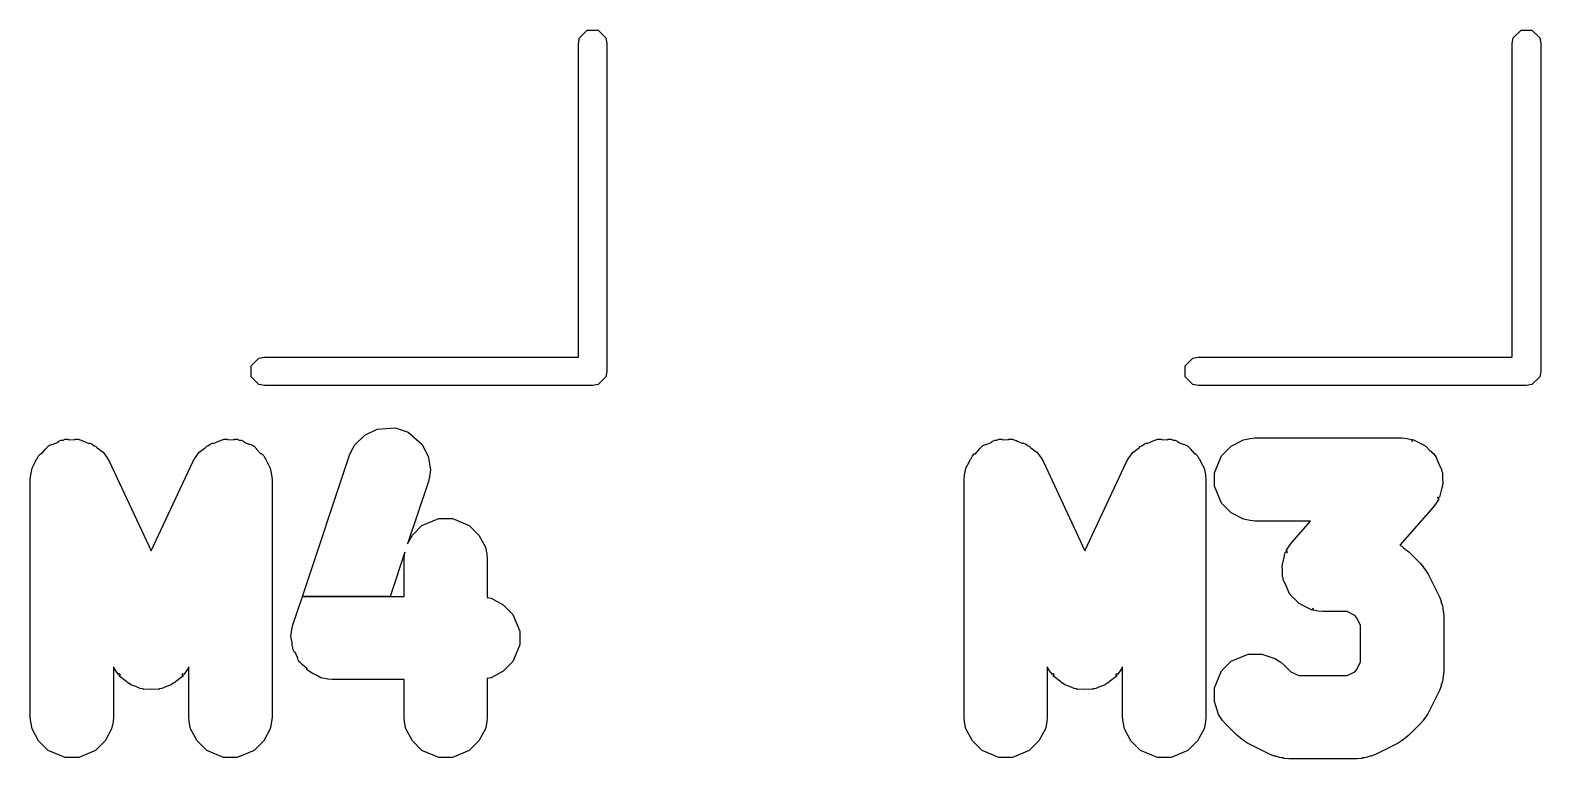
# Model space of a CAD drawing. Header units: millimetres. Extents: x 102.9 to 147, y -135 to -49.9.
# Drawn here: x 115.59 to 121.94, y -114.09 to -111.02 of the extents above; entities that cross this region are included whole.
import ezdxf

# ---------------------------------------------------------------- set-up
doc = ezdxf.new("R2010")
doc.units = ezdxf.units.MM
doc.layers.add('F.Silkscreen', color=41, linetype='CONTINUOUS', true_color=0xf2eda1)

msp = doc.modelspace()

# ---------------------------------------------------------------- linework, layer by layer
at = {"layer": 'F.Silkscreen', "linetype": 'CONTINUOUS'}
for p, q in [((117.894267, -111.08), (117.898834, -111.057039)), ((117.898834, -111.057039), (117.931306, -111.024567)), ((117.931306, -111.024567), (117.977228, -111.024567)), ((117.977228, -111.024567), (118.0097, -111.057039)), ((118.0097, -111.057039), (118.014267, -111.08)), ((121.82, -111.08), (121.824567, -111.057039)), ((121.824567, -111.057039), (121.857039, -111.024567)), ((121.857039, -111.024567), (121.902961, -111.024567)), ((121.902961, -111.024567), (121.935433, -111.057039)), ((121.935433, -111.057039), (121.94, -111.08)), ((117.894267, -112.4), (117.894267, -111.08)), ((118.014267, -111.08), (118.014267, -112.46)), ((121.82, -112.4), (121.82, -111.08)), ((121.94, -111.08), (121.94, -112.46)), ((116.518834, -112.437039), (116.551306, -112.404567)), ((116.518834, -112.482961), (116.518834, -112.437039)), ((116.551306, -112.404567), (116.574267, -112.4)), ((116.574267, -112.4), (117.894267, -112.4)), ((118.014267, -112.46), (118.0097, -112.482961)), ((120.444567, -112.437039), (120.477039, -112.404567)), ((120.444567, -112.482961), (120.444567, -112.437039)), ((120.477039, -112.404567), (120.5, -112.4)), ((120.5, -112.4), (121.82, -112.4)), ((121.94, -112.46), (121.935433, -112.482961)), ((116.551306, -112.515433), (116.518834, -112.482961)), ((116.574267, -112.52), (116.551306, -112.515433)), ((117.954267, -112.52), (116.574267, -112.52)), ((117.977228, -112.515433), (117.954267, -112.52)), ((118.0097, -112.482961), (117.977228, -112.515433)), ((120.477039, -112.515433), (120.444567, -112.482961)), ((120.5, -112.52), (120.477039, -112.515433)), ((121.88, -112.52), (120.5, -112.52)), ((121.902961, -112.515433), (121.88, -112.52)), ((121.935433, -112.482961), (121.902961, -112.515433)), ((116.996694, -112.728619), (117.048036, -112.702947)), ((117.048036, -112.702947), (117.12438, -112.69752)), ((117.12438, -112.69752), (117.124381, -112.69752)), ((117.124381, -112.69752), (117.178838, -112.715672)), ((117.178838, -112.715672), (117.236658, -112.765819)), ((115.653671, -112.786476), (115.665334, -112.774814)), ((115.665334, -112.774814), (115.666377, -112.774381)), ((115.666377, -112.774381), (115.66714, -112.773549)), ((115.66714, -112.773549), (115.682087, -112.766573)), ((115.682087, -112.766573), (115.682596, -112.767664)), ((115.682596, -112.767664), (115.708102, -112.757099)), ((115.707081, -112.75491), (115.71916, -112.749273)), ((115.708102, -112.757099), (115.707081, -112.75491)), ((115.71916, -112.749273), (115.727931, -112.748887)), ((115.727931, -112.748887), (115.736042, -112.745528)), ((115.736042, -112.745528), (115.74937, -112.745528)), ((115.74937, -112.745528), (115.74937, -112.747944)), ((115.74937, -112.747944), (115.776951, -112.746731)), ((115.776951, -112.746731), (115.776951, -112.745528)), ((115.776951, -112.745528), (115.793444, -112.745528)), ((115.793444, -112.745528), (115.794488, -112.74596)), ((115.794488, -112.74596), (115.795622, -112.745911)), ((115.795622, -112.745911), (115.795623, -112.745911)), ((115.795623, -112.745911), (115.811125, -112.751548)), ((115.811125, -112.751548), (115.810713, -112.75268)), ((115.810713, -112.75268), (115.836218, -112.763245)), ((115.836218, -112.763245), (115.837045, -112.760974)), ((115.837045, -112.760974), (115.849573, -112.76553)), ((115.849573, -112.76553), (115.859251, -112.772785)), ((115.859251, -112.772785), (115.864155, -112.774817)), ((115.864155, -112.774817), (115.870728, -112.78139)), ((116.32543, -112.781383), (116.332001, -112.774814)), ((116.332001, -112.774814), (116.3369, -112.772784)), ((116.3369, -112.772784), (116.346577, -112.76553)), ((116.346577, -112.76553), (116.359104, -112.760974)), ((116.359104, -112.760974), (116.35993, -112.763246)), ((116.35993, -112.763246), (116.385438, -112.75268)), ((116.385027, -112.751548), (116.400529, -112.745911)), ((116.385438, -112.75268), (116.385027, -112.751548)), ((116.400529, -112.745911), (116.401662, -112.74596)), ((116.401662, -112.74596), (116.402708, -112.745528)), ((116.402708, -112.745528), (116.419201, -112.745528)), ((116.419201, -112.745528), (116.419201, -112.746731)), ((116.419201, -112.746731), (116.446782, -112.747944)), ((116.446782, -112.747944), (116.446782, -112.745528)), ((116.446782, -112.745528), (116.46011, -112.745528)), ((116.46011, -112.745528), (116.46822, -112.748887)), ((116.46822, -112.748887), (116.476992, -112.749273)), ((116.476992, -112.749273), (116.489071, -112.75491)), ((116.489071, -112.75491), (116.488048, -112.7571)), ((116.488048, -112.7571), (116.513552, -112.767664)), ((116.513552, -112.767664), (116.514062, -112.766572)), ((116.514062, -112.766572), (116.52901, -112.773548)), ((116.52901, -112.773548), (116.529775, -112.774383)), ((116.529775, -112.774383), (116.530821, -112.774817)), ((116.530821, -112.774817), (116.542483, -112.786479)), ((116.940049, -112.793959), (116.954541, -112.768537)), ((116.954541, -112.768537), (116.996694, -112.728619)), ((117.236658, -112.765819), (117.236659, -112.76582)), ((117.236659, -112.76582), (117.26233, -112.817163)), ((119.579404, -112.786476), (119.591067, -112.774814)), ((119.591067, -112.774814), (119.59211, -112.774381)), ((119.59211, -112.774381), (119.592873, -112.773549)), ((119.592873, -112.773549), (119.60782, -112.766573)), ((119.60782, -112.766573), (119.608329, -112.767664)), ((119.608329, -112.767664), (119.633835, -112.757099)), ((119.632814, -112.75491), (119.644893, -112.749273)), ((119.633835, -112.757099), (119.632814, -112.75491)), ((119.644893, -112.749273), (119.653664, -112.748887)), ((119.653664, -112.748887), (119.661775, -112.745528)), ((119.661775, -112.745528), (119.675103, -112.745528)), ((119.675103, -112.745528), (119.675103, -112.747944)), ((119.675103, -112.747944), (119.702684, -112.746731)), ((119.702684, -112.746731), (119.702684, -112.745528)), ((119.702684, -112.745528), (119.719177, -112.745528)), ((119.719177, -112.745528), (119.720221, -112.74596)), ((119.720221, -112.74596), (119.721355, -112.745911)), ((119.721355, -112.745911), (119.721356, -112.745911)), ((119.721356, -112.745911), (119.736858, -112.751548)), ((119.736858, -112.751548), (119.736446, -112.75268)), ((119.736446, -112.75268), (119.761951, -112.763245)), ((119.761951, -112.763245), (119.762778, -112.760974)), ((119.762778, -112.760974), (119.775306, -112.76553)), ((119.775306, -112.76553), (119.784984, -112.772785)), ((119.784984, -112.772785), (119.789888, -112.774817)), ((119.789888, -112.774817), (119.796461, -112.78139)), ((120.251163, -112.781383), (120.257734, -112.774814)), ((120.257734, -112.774814), (120.262633, -112.772784)), ((120.262633, -112.772784), (120.27231, -112.76553)), ((120.27231, -112.76553), (120.284837, -112.760974)), ((120.284837, -112.760974), (120.285663, -112.763246)), ((120.285663, -112.763246), (120.311171, -112.75268)), ((120.31076, -112.751548), (120.326262, -112.745911)), ((120.311171, -112.75268), (120.31076, -112.751548)), ((120.326262, -112.745911), (120.327395, -112.74596)), ((120.327395, -112.74596), (120.328441, -112.745528)), ((120.328441, -112.745528), (120.344934, -112.745528)), ((120.344934, -112.745528), (120.344934, -112.746731)), ((120.344934, -112.746731), (120.372515, -112.747944)), ((120.372515, -112.747944), (120.372515, -112.745528)), ((120.372515, -112.745528), (120.385843, -112.745528)), ((120.385843, -112.745528), (120.393953, -112.748887)), ((120.393953, -112.748887), (120.402725, -112.749273)), ((120.402725, -112.749273), (120.414804, -112.75491)), ((120.414804, -112.75491), (120.413781, -112.7571)), ((120.413781, -112.7571), (120.439285, -112.767664)), ((120.439285, -112.767664), (120.439795, -112.766572)), ((120.439795, -112.766572), (120.454743, -112.773548)), ((120.454743, -112.773548), (120.455508, -112.774383)), ((120.455508, -112.774383), (120.456554, -112.774817)), ((120.456554, -112.774817), (120.468216, -112.786479)), ((120.598093, -112.815407), (120.638683, -112.774817)), ((120.638683, -112.774817), (120.689885, -112.747449)), ((120.689885, -112.747449), (120.718586, -112.74174)), ((120.718586, -112.74174), (120.738095, -112.739819)), ((120.738095, -112.739819), (121.357142, -112.739819)), ((121.357142, -112.739819), (121.376649, -112.74174)), ((121.376649, -112.74174), (121.397565, -112.7459)), ((121.397565, -112.7459), (121.396468, -112.75141)), ((121.396468, -112.75141), (121.400712, -112.752846)), ((121.400712, -112.752846), (121.401923, -112.746767)), ((121.401923, -112.746767), (121.405373, -112.747454)), ((121.405373, -112.747454), (121.440856, -112.766424)), ((121.440856, -112.766424), (121.447013, -112.768507)), ((121.447013, -112.768507), (121.448235, -112.769576)), ((121.448235, -112.769576), (121.447762, -112.770116)), ((121.447762, -112.770116), (121.456554, -112.774817)), ((121.456554, -112.774817), (121.472858, -112.791121)), ((115.597373, -112.866609), (115.612274, -112.838729)), ((115.612274, -112.838729), (115.615454, -112.829987)), ((115.615454, -112.829987), (115.61904, -112.82607)), ((115.61904, -112.82607), (115.624738, -112.815411)), ((115.624738, -112.815411), (115.634162, -112.805986)), ((115.634162, -112.805986), (115.63587, -112.807693)), ((115.63587, -112.807693), (115.654522, -112.787327)), ((115.654522, -112.787327), (115.653671, -112.786476)), ((115.870728, -112.78139), (115.896023, -112.800354)), ((115.896023, -112.800354), (115.913334, -112.823949)), ((115.913334, -112.823949), (115.923325, -112.840815)), ((115.923325, -112.840815), (116.098075, -113.21528)), ((116.098075, -113.21528), (116.272827, -112.840813)), ((116.272827, -112.840813), (116.282819, -112.823946)), ((116.282819, -112.823946), (116.30013, -112.800352)), ((116.30013, -112.800352), (116.32543, -112.781383)), ((116.542483, -112.786479), (116.541631, -112.78733)), ((116.541631, -112.78733), (116.560276, -112.807691)), ((116.560276, -112.807691), (116.561986, -112.805982)), ((116.561986, -112.805982), (116.571411, -112.815407)), ((116.571411, -112.815407), (116.577114, -112.826077)), ((116.577114, -112.826077), (116.5807, -112.829993)), ((116.5807, -112.829993), (116.5807, -112.829994)), ((116.5807, -112.829994), (116.583874, -112.838725)), ((116.583874, -112.838725), (116.598779, -112.866609)), ((116.733849, -113.406485), (116.932057, -112.81186)), ((116.932057, -112.81186), (116.940049, -112.793959)), ((117.26233, -112.817163), (117.272102, -112.874391)), ((119.523106, -112.866609), (119.538007, -112.838729)), ((119.538007, -112.838729), (119.541187, -112.829987)), ((119.541187, -112.829987), (119.544773, -112.82607)), ((119.544773, -112.82607), (119.550471, -112.815411)), ((119.550471, -112.815411), (119.559895, -112.805986)), ((119.559895, -112.805986), (119.561603, -112.807693)), ((119.561603, -112.807693), (119.580255, -112.787327)), ((119.580255, -112.787327), (119.579404, -112.786476)), ((119.796461, -112.78139), (119.821756, -112.800354)), ((119.821756, -112.800354), (119.839067, -112.823949)), ((119.839067, -112.823949), (119.849058, -112.840815)), ((119.849058, -112.840815), (120.023808, -113.21528)), ((120.023808, -113.21528), (120.19856, -112.840813)), ((120.19856, -112.840813), (120.208552, -112.823946)), ((120.208552, -112.823946), (120.225863, -112.800352)), ((120.225863, -112.800352), (120.251163, -112.781383)), ((120.468216, -112.786479), (120.467364, -112.78733)), ((120.467364, -112.78733), (120.486009, -112.807691)), ((120.486009, -112.807691), (120.487719, -112.805982)), ((120.487719, -112.805982), (120.497144, -112.815407)), ((120.497144, -112.815407), (120.502847, -112.826077)), ((120.502847, -112.826077), (120.506433, -112.829993)), ((120.506433, -112.829993), (120.506433, -112.829994)), ((120.506433, -112.829994), (120.509607, -112.838725)), ((120.509607, -112.838725), (120.524512, -112.866609)), ((120.568804, -112.886118), (120.598093, -112.815407)), ((121.472858, -112.791121), (121.490222, -112.806315)), ((121.490222, -112.806315), (121.494272, -112.814506)), ((121.494272, -112.814506), (121.495258, -112.813521)), ((121.495258, -112.813521), (121.497144, -112.815407)), ((121.497144, -112.815407), (121.509656, -112.845615)), ((115.589743, -112.914819), (115.591664, -112.89531)), ((115.591664, -112.89531), (115.597373, -112.866609)), ((116.598779, -112.866609), (116.604488, -112.89531)), ((116.604488, -112.89531), (116.606409, -112.914819)), ((117.268442, -112.903425), (117.264095, -112.922541)), ((117.272102, -112.874391), (117.268442, -112.903425)), ((119.515476, -112.914819), (119.517397, -112.89531)), ((119.517397, -112.89531), (119.523106, -112.866609)), ((120.524512, -112.866609), (120.530221, -112.89531)), ((120.530221, -112.89531), (120.532142, -112.914819)), ((120.568804, -112.94352), (120.568804, -112.886118)), ((121.509656, -112.845615), (121.524149, -112.874922)), ((121.524326, -112.877593), (121.52294, -112.877685)), ((121.52294, -112.877685), (121.526433, -112.886118)), ((121.524149, -112.874922), (121.524149, -112.874933)), ((121.524149, -112.874933), (121.524326, -112.877593)), ((121.526433, -112.886118), (121.526433, -112.909188)), ((115.589743, -113.914819), (115.589743, -112.914819)), ((116.606409, -112.914819), (116.606409, -113.914819)), ((117.264095, -112.922541), (117.176312, -113.185889)), ((119.515476, -113.914819), (119.515476, -112.914819)), ((120.532142, -112.914819), (120.532142, -113.914819)), ((120.598093, -113.014231), (120.568804, -112.94352)), ((121.523947, -112.94952), (121.514845, -112.988755)), ((121.526433, -112.94352), (121.523947, -112.94952)), ((121.527967, -112.932195), (121.525716, -112.941897)), ((121.525716, -112.941897), (121.526433, -112.941897)), ((121.526433, -112.909188), (121.527967, -112.932195)), ((121.526433, -112.941897), (121.526433, -112.94352)), ((120.638683, -113.054821), (120.598093, -113.014231)), ((121.488842, -113.030058), (121.347561, -113.19152)), ((121.500244, -113.014109), (121.488842, -113.030058)), ((121.510888, -112.995625), (121.500244, -113.014109)), ((121.507715, -112.988709), (121.506013, -112.992818)), ((121.506013, -112.992818), (121.510888, -112.995625)), ((121.513089, -112.991804), (121.507715, -112.988709)), ((121.514845, -112.988755), (121.513089, -112.991804)), ((117.236759, -113.10815), (117.30747, -113.078861)), ((117.30747, -113.078861), (117.364872, -113.078861)), ((117.364872, -113.078861), (117.435583, -113.10815)), ((120.689885, -113.082189), (120.638683, -113.054821)), ((120.718586, -113.087898), (120.689885, -113.082189)), ((120.738095, -113.089819), (120.718586, -113.087898)), ((120.971482, -113.089819), (120.738095, -113.089819)), ((120.892108, -113.180532), (120.971482, -113.089819)), ((117.176312, -113.185889), (117.196169, -113.14874)), ((117.196169, -113.14874), (117.236759, -113.10815)), ((117.435583, -113.10815), (117.476173, -113.14874)), ((117.476173, -113.14874), (117.503541, -113.199942)), ((117.164617, -113.220973), (117.10278, -113.406485)), ((117.163092, -113.228643), (117.164617, -113.220973)), ((117.503541, -113.199942), (117.50925, -113.228643)), ((120.857001, -113.261071), (120.866099, -113.221847)), ((120.866099, -113.221847), (120.867855, -113.218797)), ((120.867855, -113.218797), (120.873226, -113.221889)), ((120.870065, -113.214958), (120.88071, -113.196475)), ((120.874934, -113.217762), (120.870065, -113.214958)), ((120.873226, -113.221889), (120.874934, -113.217762)), ((120.88071, -113.196475), (120.892108, -113.180532)), ((121.347561, -113.19152), (121.356757, -113.197309)), ((121.356757, -113.197309), (121.363455, -113.202507)), ((121.363455, -113.202507), (121.370493, -113.20721)), ((121.370493, -113.20721), (121.385648, -113.219646)), ((121.385648, -113.219646), (121.433267, -113.267265)), ((117.161171, -113.248152), (117.163092, -113.228643)), ((117.161171, -113.406485), (117.161171, -113.248152)), ((117.50925, -113.228643), (117.511171, -113.248152)), ((117.511171, -113.248152), (117.511171, -113.410919)), ((120.852984, -113.278395), (120.855234, -113.268692)), ((120.854518, -113.3014), (120.852984, -113.278395)), ((120.854518, -113.26707), (120.857001, -113.261071)), ((120.854518, -113.268692), (120.854518, -113.26707)), ((120.855234, -113.268692), (120.854518, -113.268692)), ((121.433267, -113.267265), (121.445706, -113.282423)), ((121.445706, -113.282423), (121.450409, -113.289462)), ((120.854518, -113.324472), (120.854518, -113.3014)), ((120.858024, -113.332937), (120.854518, -113.324472)), ((120.856626, -113.333031), (120.858024, -113.332937)), ((120.856804, -113.335692), (120.856626, -113.333031)), ((120.871321, -113.365039), (120.856804, -113.335692)), ((121.450409, -113.289462), (121.455602, -113.296153)), ((121.455602, -113.296153), (121.466048, -113.312747)), ((121.466048, -113.312747), (121.513667, -113.407985)), ((116.693962, -113.526145), (116.733849, -113.406485)), ((116.733849, -113.406485), (117.10278, -113.406485)), ((117.10278, -113.406485), (116.733849, -113.406485)), ((117.10278, -113.406485), (117.161171, -113.406485)), ((117.511171, -113.410919), (117.527238, -113.414115)), ((117.527238, -113.414115), (117.57844, -113.441483)), ((120.883807, -113.395183), (120.871321, -113.365039)), ((120.885692, -113.397068), (120.883807, -113.395183)), ((120.886677, -113.396082), (120.885692, -113.397068)), ((120.89073, -113.404275), (120.886677, -113.396082)), ((120.908084, -113.41946), (120.89073, -113.404275)), ((121.513667, -113.407985), (121.520674, -113.426297)), ((117.57844, -113.441483), (117.61903, -113.482073)), ((120.924397, -113.435773), (120.908084, -113.41946)), ((120.933183, -113.440469), (120.924397, -113.435773)), ((120.932711, -113.441009), (120.933183, -113.440469)), ((120.933934, -113.442079), (120.932711, -113.441009)), ((120.933942, -113.442087), (120.933934, -113.442079)), ((120.940111, -113.444172), (120.933942, -113.442087)), ((120.9756, -113.463141), (120.940111, -113.444172)), ((120.979049, -113.463827), (120.9756, -113.463141)), ((120.980259, -113.457742), (120.979049, -113.463827)), ((120.984478, -113.459168), (120.980259, -113.457742)), ((120.983381, -113.464688), (120.984478, -113.459168)), ((121.004298, -113.468849), (120.983381, -113.464688)), ((121.023809, -113.470771), (121.004298, -113.468849)), ((121.125354, -113.470771), (121.023809, -113.470771)), ((121.15824, -113.487214), (121.125354, -113.470771)), ((121.521666, -113.42992), (121.520362, -113.430276)), ((121.520362, -113.430276), (121.524512, -113.43804)), ((121.520674, -113.426297), (121.521666, -113.42992)), ((121.524512, -113.43804), (121.526164, -113.446348)), ((121.526164, -113.446348), (121.528401, -113.454515)), ((121.528401, -113.454515), (121.528161, -113.463316)), ((121.528161, -113.463316), (121.529487, -113.463053)), ((121.529487, -113.463053), (121.53022, -113.466738)), ((121.53022, -113.466738), (121.532142, -113.486247)), ((116.689615, -113.545261), (116.693962, -113.526145)), ((117.61903, -113.482073), (117.648319, -113.552784)), ((121.165699, -113.494673), (121.15824, -113.487214)), ((121.182142, -113.527559), (121.165699, -113.494673)), ((121.182142, -113.68303), (121.182142, -113.527559)), ((121.532142, -113.486247), (121.532142, -113.724342)), ((116.685955, -113.574294), (116.689615, -113.545261)), ((116.69069, -113.602023), (116.685955, -113.574294)), ((116.69069, -113.610186), (116.69069, -113.602023)), ((117.648319, -113.552784), (117.648319, -113.610186)), ((116.693061, -113.61591), (116.69069, -113.610186)), ((116.695727, -113.631522), (116.693061, -113.61591)), ((116.701247, -113.642562), (116.695727, -113.631522)), ((116.70361, -113.64138), (116.701247, -113.642562)), ((116.7142, -113.666946), (116.70361, -113.64138)), ((116.713591, -113.667251), (116.7142, -113.666946)), ((116.717878, -113.675826), (116.713591, -113.667251)), ((117.648319, -113.610186), (117.61903, -113.680897)), ((120.638684, -113.679577), (120.709394, -113.650289)), ((120.709394, -113.650289), (120.766797, -113.650289)), ((120.766797, -113.650289), (120.822356, -113.667143)), ((120.822356, -113.667143), (120.846688, -113.683402)), ((115.949486, -113.719977), (115.939743, -113.703529)), ((115.939743, -113.703529), (115.939743, -113.914819)), ((115.96092, -113.735561), (115.949486, -113.719977)), ((115.965509, -113.732193), (115.96092, -113.735561)), ((115.969075, -113.736087), (115.965509, -113.732193)), ((116.230642, -113.732192), (116.227085, -113.736075)), ((116.235232, -113.73556), (116.230642, -113.732192)), ((116.246666, -113.719976), (116.235232, -113.73556)), ((116.256409, -113.703529), (116.246666, -113.719976)), ((116.256409, -113.914819), (116.256409, -113.703529)), ((116.719979, -113.680897), (116.717878, -113.675826)), ((116.720849, -113.681767), (116.719979, -113.680897)), ((116.721398, -113.682865), (116.720849, -113.681767)), ((116.721399, -113.682868), (116.721398, -113.682865)), ((116.725549, -113.686467), (116.721399, -113.682868)), ((116.732323, -113.693241), (116.725549, -113.686467)), ((116.732804, -113.692759), (116.732323, -113.693241)), ((116.753709, -113.710888), (116.732804, -113.692759)), ((116.75184, -113.712758), (116.753709, -113.710888)), ((116.760569, -113.721487), (116.75184, -113.712758)), ((116.774543, -113.728956), (116.760569, -113.721487)), ((116.779221, -113.733013), (116.774543, -113.728956)), ((116.786955, -113.735591), (116.779221, -113.733013)), ((117.57844, -113.721487), (117.527238, -113.748855)), ((117.61903, -113.680897), (117.57844, -113.721487)), ((119.875219, -113.719977), (119.865476, -113.703529)), ((119.865476, -113.703529), (119.865476, -113.914819)), ((119.886653, -113.735561), (119.875219, -113.719977)), ((119.891242, -113.732193), (119.886653, -113.735561)), ((119.894808, -113.736087), (119.891242, -113.732193)), ((120.156375, -113.732192), (120.152818, -113.736075)), ((120.160965, -113.73556), (120.156375, -113.732192)), ((120.172399, -113.719976), (120.160965, -113.73556)), ((120.182142, -113.703529), (120.172399, -113.719976)), ((120.182142, -113.914819), (120.182142, -113.703529)), ((120.568804, -113.790878), (120.598093, -113.720167)), ((120.598093, -113.720167), (120.598094, -113.720166)), ((120.598094, -113.720166), (120.638684, -113.679577)), ((120.846688, -113.683402), (120.861841, -113.695838)), ((120.861841, -113.695838), (120.889378, -113.723376)), ((120.889378, -113.723376), (120.922264, -113.739819)), ((121.125355, -113.739819), (121.158237, -113.723377)), ((121.158237, -113.723377), (121.165699, -113.715915)), ((121.165699, -113.715915), (121.182142, -113.68303)), ((121.532142, -113.724342), (121.530219, -113.743856)), ((115.964025, -113.739794), (115.969075, -113.736087)), ((115.966797, -113.743572), (115.964025, -113.739794)), ((115.99594, -113.765419), (115.966797, -113.743572)), ((116.000482, -113.770378), (115.99594, -113.765419)), ((116.002368, -113.771258), (116.000482, -113.770378)), ((116.00272, -113.770502), (116.002368, -113.771258)), ((116.013248, -113.778394), (116.00272, -113.770502)), ((116.033226, -113.785659), (116.013248, -113.778394)), ((116.052493, -113.79465), (116.033226, -113.785659)), ((116.052498, -113.794652), (116.052493, -113.79465)), ((116.064491, -113.795178), (116.052498, -113.794652)), ((116.063897, -113.796812), (116.064491, -113.795178)), ((116.14366, -113.79465), (116.13166, -113.795177)), ((116.13166, -113.795177), (116.132255, -113.796812)), ((116.162926, -113.785658), (116.14366, -113.79465)), ((116.182902, -113.778395), (116.162926, -113.785658)), ((116.193413, -113.770513), (116.182902, -113.778395)), ((116.193765, -113.771266), (116.193413, -113.770513)), ((116.195652, -113.770386), (116.193765, -113.771266)), ((116.195682, -113.770372), (116.195652, -113.770386)), ((116.200236, -113.765397), (116.195682, -113.770372)), ((116.229365, -113.743558), (116.200236, -113.765397)), ((116.227085, -113.736075), (116.232136, -113.73978)), ((116.232136, -113.73978), (116.229365, -113.743558)), ((116.811771, -113.748855), (116.786955, -113.735591)), ((116.840472, -113.754564), (116.811771, -113.748855)), ((116.859981, -113.756485), (116.840472, -113.754564)), ((117.161171, -113.756485), (116.859981, -113.756485)), ((117.161171, -113.914819), (117.161171, -113.756485)), ((117.527238, -113.748855), (117.511171, -113.75205)), ((117.511171, -113.75205), (117.511171, -113.914819)), ((119.889758, -113.739794), (119.894808, -113.736087)), ((119.89253, -113.743572), (119.889758, -113.739794)), ((119.921673, -113.765419), (119.89253, -113.743572)), ((119.926215, -113.770378), (119.921673, -113.765419)), ((119.928101, -113.771258), (119.926215, -113.770378)), ((119.928453, -113.770502), (119.928101, -113.771258)), ((119.938981, -113.778394), (119.928453, -113.770502)), ((119.958959, -113.785659), (119.938981, -113.778394)), ((119.978226, -113.79465), (119.958959, -113.785659)), ((119.978231, -113.794652), (119.978226, -113.79465)), ((119.990224, -113.795178), (119.978231, -113.794652)), ((119.98963, -113.796812), (119.990224, -113.795178)), ((120.069393, -113.79465), (120.057393, -113.795177)), ((120.057393, -113.795177), (120.057988, -113.796812)), ((120.088659, -113.785658), (120.069393, -113.79465)), ((120.108635, -113.778395), (120.088659, -113.785658)), ((120.119146, -113.770513), (120.108635, -113.778395)), ((120.119498, -113.771266), (120.119146, -113.770513)), ((120.121385, -113.770386), (120.119498, -113.771266)), ((120.121415, -113.770372), (120.121385, -113.770386)), ((120.125969, -113.765397), (120.121415, -113.770372)), ((120.155098, -113.743558), (120.125969, -113.765397)), ((120.152818, -113.736075), (120.157869, -113.73978)), ((120.157869, -113.73978), (120.155098, -113.743558)), ((120.568804, -113.848281), (120.568804, -113.790878)), ((120.922264, -113.739819), (121.125355, -113.739819)), ((121.520676, -113.784285), (121.513667, -113.802604)), ((121.524512, -113.772547), (121.520364, -113.780304)), ((121.520364, -113.780304), (121.521668, -113.780661)), ((121.521668, -113.780661), (121.520676, -113.784285)), ((121.526161, -113.764252), (121.524512, -113.772547)), ((121.528401, -113.756076), (121.526161, -113.764252)), ((121.529486, -113.74754), (121.528162, -113.747276)), ((121.528162, -113.747276), (121.528401, -113.756076)), ((121.530219, -113.743856), (121.529486, -113.74754)), ((116.067191, -113.79801), (116.063897, -113.796812)), ((116.067197, -113.798012), (116.067191, -113.79801)), ((116.098083, -113.796653), (116.067197, -113.798012)), ((116.128961, -113.79801), (116.098083, -113.796653)), ((116.132255, -113.796812), (116.128961, -113.79801)), ((119.992924, -113.79801), (119.98963, -113.796812)), ((119.99293, -113.798012), (119.992924, -113.79801)), ((120.023816, -113.796653), (119.99293, -113.798012)), ((120.054694, -113.79801), (120.023816, -113.796653)), ((120.057988, -113.796812), (120.054694, -113.79801)), ((120.585656, -113.903837), (120.568804, -113.848281)), ((121.513667, -113.802604), (121.466048, -113.897842)), ((115.591664, -113.934328), (115.589743, -113.914819)), ((115.939743, -113.914819), (115.937822, -113.934328)), ((116.25833, -113.934328), (116.256409, -113.914819)), ((116.606409, -113.914819), (116.604488, -113.934328)), ((117.163092, -113.934328), (117.161171, -113.914819)), ((117.511171, -113.914819), (117.50925, -113.934328)), ((119.517397, -113.934328), (119.515476, -113.914819)), ((119.865476, -113.914819), (119.863555, -113.934328)), ((120.184063, -113.934328), (120.182142, -113.914819)), ((120.532142, -113.914819), (120.530221, -113.934328)), ((120.601913, -113.928168), (120.585656, -113.903837)), ((121.45041, -113.921123), (121.445707, -113.928164)), ((121.4556, -113.914438), (121.45041, -113.921123)), ((121.466048, -113.897842), (121.4556, -113.914438)), ((115.597373, -113.963029), (115.591664, -113.934328)), ((115.624741, -114.014231), (115.597373, -113.963029)), ((115.932113, -113.963029), (115.904745, -114.014231)), ((115.937822, -113.934328), (115.932113, -113.963029)), ((116.264039, -113.963029), (116.25833, -113.934328)), ((116.291407, -114.014231), (116.264039, -113.963029)), ((116.598779, -113.963029), (116.571411, -114.014231)), ((116.604488, -113.934328), (116.598779, -113.963029)), ((117.168801, -113.963029), (117.163092, -113.934328)), ((117.196169, -114.014231), (117.168801, -113.963029)), ((117.503541, -113.963029), (117.476173, -114.014231)), ((117.50925, -113.934328), (117.503541, -113.963029)), ((119.523106, -113.963029), (119.517397, -113.934328)), ((119.550474, -114.014231), (119.523106, -113.963029)), ((119.857846, -113.963029), (119.830478, -114.014231)), ((119.863555, -113.934328), (119.857846, -113.963029)), ((120.189772, -113.963029), (120.184063, -113.934328)), ((120.21714, -114.014231), (120.189772, -113.963029)), ((120.524512, -113.963029), (120.497144, -114.014231)), ((120.530221, -113.934328), (120.524512, -113.963029)), ((120.61435, -113.943322), (120.601913, -113.928168)), ((120.661969, -113.990942), (120.61435, -113.943322)), ((121.433267, -113.943323), (121.385649, -113.990942)), ((121.445707, -113.928164), (121.433267, -113.943323)), ((115.665331, -114.054821), (115.624741, -114.014231)), ((115.904745, -114.014231), (115.864155, -114.054821)), ((116.331997, -114.054821), (116.291407, -114.014231)), ((116.571411, -114.014231), (116.530821, -114.054821)), ((117.236759, -114.054821), (117.196169, -114.014231)), ((117.476173, -114.014231), (117.435583, -114.054821)), ((119.591064, -114.054821), (119.550474, -114.014231)), ((119.830478, -114.014231), (119.789888, -114.054821)), ((120.25773, -114.054821), (120.21714, -114.014231)), ((120.497144, -114.014231), (120.456554, -114.054821)), ((120.677124, -114.003379), (120.661969, -113.990942)), ((120.684159, -114.008079), (120.677124, -114.003379)), ((120.690861, -114.013281), (120.684159, -114.008079)), ((120.707452, -114.023725), (120.690861, -114.013281)), ((120.80269, -114.071344), (120.707452, -114.023725)), ((121.340166, -114.023725), (121.244928, -114.071344)), ((121.356761, -114.013278), (121.340166, -114.023725)), ((121.36345, -114.008085), (121.356761, -114.013278)), ((121.370492, -114.003381), (121.36345, -114.008085)), ((121.385649, -113.990942), (121.370492, -114.003381)), ((115.736042, -114.08411), (115.665331, -114.054821)), ((115.793444, -114.08411), (115.736042, -114.08411)), ((115.864155, -114.054821), (115.793444, -114.08411)), ((116.402708, -114.08411), (116.331997, -114.054821)), ((116.46011, -114.08411), (116.402708, -114.08411)), ((116.530821, -114.054821), (116.46011, -114.08411)), ((117.30747, -114.08411), (117.236759, -114.054821)), ((117.364872, -114.08411), (117.30747, -114.08411)), ((117.435583, -114.054821), (117.364872, -114.08411)), ((119.661775, -114.08411), (119.591064, -114.054821)), ((119.719177, -114.08411), (119.661775, -114.08411)), ((119.789888, -114.054821), (119.719177, -114.08411)), ((120.328441, -114.08411), (120.25773, -114.054821)), ((120.385843, -114.08411), (120.328441, -114.08411)), ((120.456554, -114.054821), (120.385843, -114.08411)), ((120.821002, -114.078351), (120.80269, -114.071344)), ((120.824625, -114.079343), (120.821002, -114.078351)), ((120.824981, -114.078039), (120.824625, -114.079343)), ((120.832745, -114.082189), (120.824981, -114.078039)), ((120.841053, -114.083841), (120.832745, -114.082189)), ((120.84922, -114.086078), (120.841053, -114.083841)), ((120.858021, -114.085838), (120.84922, -114.086078)), ((120.857758, -114.087164), (120.858021, -114.085838)), ((120.861443, -114.087897), (120.857758, -114.087164)), ((120.880952, -114.089819), (120.861443, -114.087897)), ((121.166666, -114.089819), (120.880952, -114.089819)), ((121.18618, -114.087896), (121.166666, -114.089819)), ((121.189864, -114.087163), (121.18618, -114.087896)), ((121.1984, -114.086078), (121.1896, -114.085839)), ((121.1896, -114.085839), (121.189864, -114.087163)), ((121.206576, -114.083838), (121.1984, -114.086078)), ((121.214871, -114.082189), (121.206576, -114.083838)), ((121.222628, -114.078041), (121.214871, -114.082189)), ((121.222985, -114.079345), (121.222628, -114.078041)), ((121.226609, -114.078353), (121.222985, -114.079345)), ((121.244928, -114.071344), (121.226609, -114.078353))]:
    msp.add_line(p, q, dxfattribs=at)

doc.saveas('drawing.dxf')
